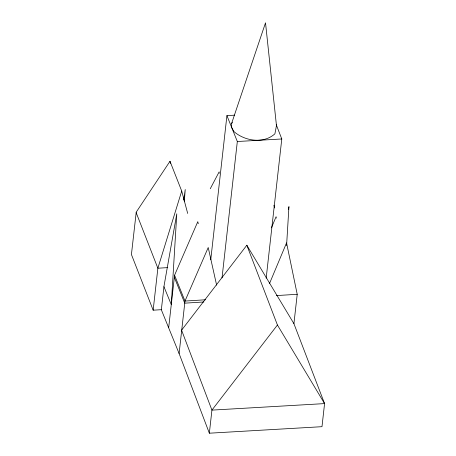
<?xml version="1.0" encoding="UTF-8"?>
<svg xmlns="http://www.w3.org/2000/svg" width="456" height="456" viewBox="0 0 456 456"><rect width="100%" height="100%" fill="white"/><g stroke="black" fill="none" stroke-linecap="round" stroke-linejoin="round"><path stroke-width="0.68" d="M171.325 304.118L176.785 213.813L163.989 286.254L161.344 309.789L179.1 353.52L209.338 433.2L321.987 426.685L324.575 403.6L293.92 323.669L246.827 245.225L181.739 329.979M286.579 245.562L288.95 206.631L288.466 209.407M184.309 201.518L185.239 189.559L183.643 200.053M153.159 310.194L157.867 268.225L181.716 191.058L169.991 161.27L136.224 212.154L131.425 254.522L153.159 310.194L161.618 309.664M168.686 327.676L174.568 275.213L197.801 221.662L198.257 223.714M179.1 353.52L184.988 301.063L208.221 247.517L216.628 285.171M210.752 259.777L226.923 115.642L234.737 115.157M222.026 277.881L237.325 141.514L226.923 115.642M209.338 433.2L211.926 410.115L181.687 330.44M266.173 278.16L281.785 138.972L276.222 124.608M293.92 323.669L297.215 294.291L286.556 242.86L269.57 283.387M231.654 126.831L231.585 123.53L265.517 22.8L276.461 125.577L274.905 133.819C263.579 144.085 244.832 141.121 233.945 131.59L231.665 127.492M271.411 227.863L276.074 216.714L276.359 218.088M210.25 188.761L219.142 171.872L219.307 173.269M277.43 325.02L211.926 410.115L324.575 403.6L277.43 325.02L246.827 245.225M231.585 123.53L232.48 122.51M167.734 267.609L157.867 268.225L136.167 212.644M205.513 299.78L184.988 301.063L174.568 275.213M276.421 295.585L297.215 294.291M203.86 301.969L184.748 303.16L174.334 277.316M237.325 141.514L281.785 138.972M163.938 286.704L171.274 304.591M181.716 191.058L187.69 213.442M273.885 205.2L274.58 207.942M169.991 161.27L170.407 163.356"/></g></svg>
